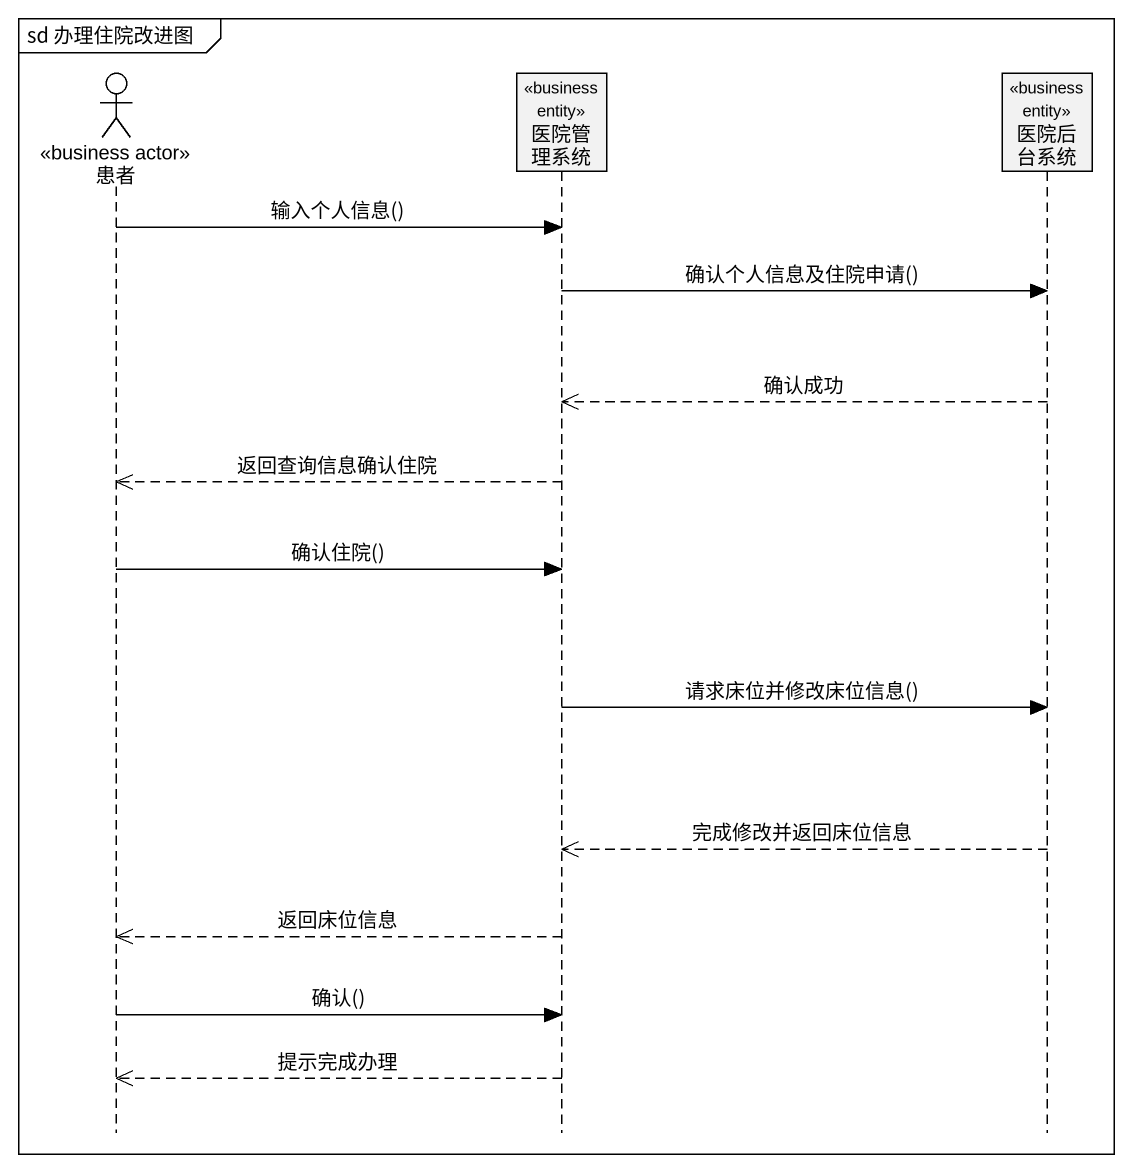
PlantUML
@startuml
mainframe sd 办理住院改进图
hide footbox
actor 患者 <<business actor>>
participant 医院管理系统 <<business entity>>
participant 医院后台系统 <<business entity>>

患者 -> 医院管理系统 : 输入个人信息()
医院管理系统 -> 医院后台系统 : 确认个人信息及住院申请()
医院后台系统 -->> 医院管理系统 : 确认成功
医院管理系统 -->> 患者 : 返回查询信息确认住院
患者 -> 医院管理系统 : 确认住院()
医院管理系统 -> 医院后台系统 : 请求床位并修改床位信息()
医院后台系统 -->> 医院管理系统 : 完成修改并返回床位信息
医院管理系统 -->> 患者 : 返回床位信息
患者 -> 医院管理系统 : 确认()
医院管理系统 -->> 患者 : 提示完成办理
@enduml
